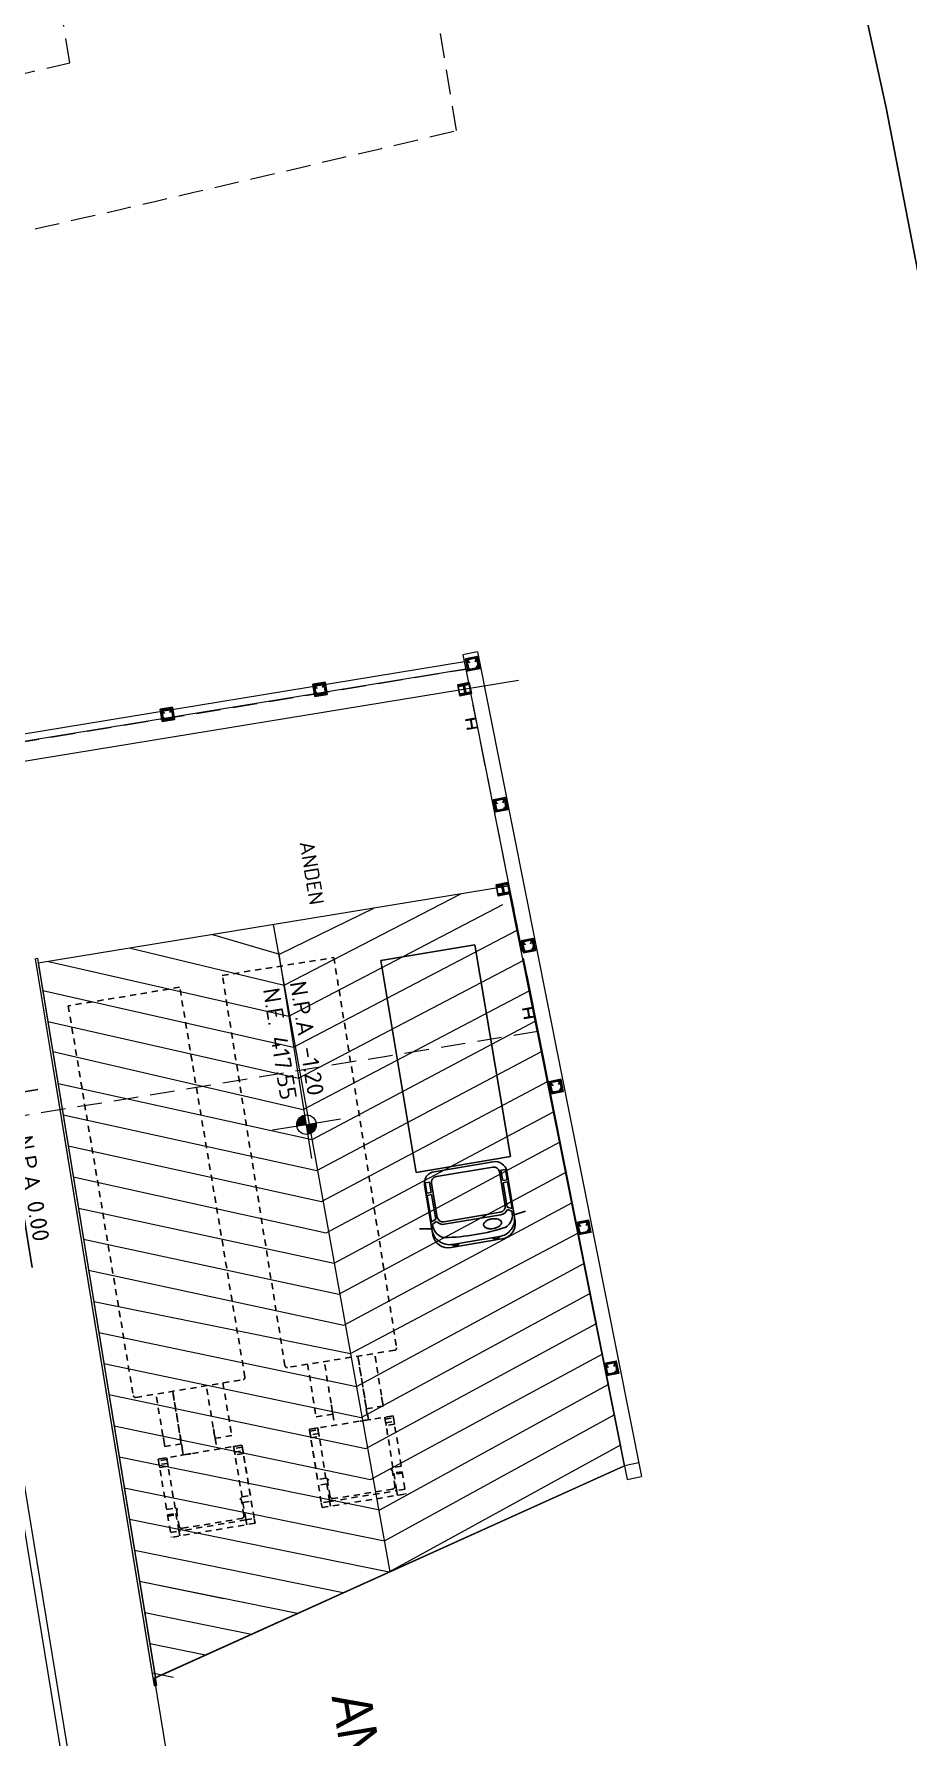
# Model space of a CAD drawing. Header units: metres. Extents: x 2 to 659295185, y -28 to 1124222152.
# Drawn here: x 655636.64 to 655654.44, y 1126390.82 to 1126425.51 of the extents above; entities that cross this region are included whole.
import ezdxf
from ezdxf.enums import TextEntityAlignment as Align

# ---------------------------------------------------------------- set-up
doc = ezdxf.new("R2010")
doc.units = ezdxf.units.M
doc.header["$MEASUREMENT"] = 0
for name, pattern in [('CCSM_C1_CUERPO EL$0$CONTINUA', [0]), ('CCSM_C1_CUERPO EL$0$DASHED', [0.75, 0.5, -0.25]), ('CCSM_C1_CUERPO EL$0$HIDDEN2', [0.1875, 0.125, -0.0625]), ('CCSM_XREF ESTRUCTURA15$0$DASHED', [0.75, 0.5, -0.25]), ('DASHDOT', [1, 0.5, -0.25, 0, -0.25])]:
    doc.linetypes.add(name, pattern=pattern)
doc.layers.get('0').update_dxf_attribs({"linetype": 'CONTINUOUS'})
for name, color, linetype in [('CCSM_C1_CUERPO EL$0$A-LOCAL ID', 7, 'CONTINUOUS'), ('CCSM_C1_CUERPO EL$0$A-PARED', 2, 'CCSM_C1_CUERPO EL$0$CONTINUA'), ('CCSM_C1_CUERPO EL$0$A-PROYECCIONES', 5, 'CCSM_C1_CUERPO EL$0$DASHED'), ('CCSM_C1_CUERPO EL$0$A-TEXTOS AREAS', 7, 'CCSM_C1_CUERPO EL$0$CONTINUA'), ('CCSM_C1_CUERPO EL$0$A-TEXTOS NIVELES', 7, 'CONTINUOUS'), ('CCSM_C1_CUERPO EL$0$A_INDICATIVOS', 8, 'CCSM_C1_CUERPO EL$0$HIDDEN2'), ('CCSM_C1_CUERPO EL$0$A_RAMPAS DE ANDENES', 8, 'CCSM_C1_CUERPO EL$0$CONTINUA'), ('CCSM_C1_CUERPO EL$0$ID_Nº LOCAL', 7, 'CONTINUOUS'), ('CCSM_C1_CUERPO EL$0$MACHONES ANDESNES', 60, 'CONTINUOUS'), ('CCSM_XREF ESTRUCTURA15$0$E_PLANCHAS E', 67, 'CONTINUOUS'), ('CCSM_XREF ESTRUCTURA15$0$PLANCHAS VERIFICADAS ANDENES  Y AMPLIACION LOCALES H Y N 12-05-2011', 8, 'CONTINUOUS'), ('CCSM_XREF ESTRUCTURA15$0$PROYECCION DE TECHO', 212, 'CONTINUOUS'), ('Parcelas', 140, 'CONTINUOUS')]:
    doc.layers.add(name, color=color, linetype=linetype)
doc.layers.add('CCSM_XREF ESTRUCTURA15$0$E-CE-COLUMNA', color=2, linetype='CONTINUOUS', lineweight=35)
doc.layers.add('LOCALES ASIGNADOS', color=41, linetype='DASHDOT', lineweight=0)
doc.styles.add('CCSM_C1_CUERPO EL$0$ROMANS', font='romans__.ttf')
doc.styles.add('CCSM_C1_CUERPO EL$0$sigo', font='arial.ttf', dxfattribs={"width": 0.9})
doc.styles.add('CCSM_C1_CUERPO EL$0$Standard', font='txt_____.ttf')

# ---------------------------------------------------------------- blocks, each defined once
blk = doc.blocks.new('CCSM_C1_CUERPO EL$0$Camion L12')
for p, q in [((0.863, 11.021), (-0.865, 11.02)), ((-0.865, 10.559), (-0.865, 11.02)), ((-0.865, 10.923), (-0.692, 10.923)), ((-0.692, 10.905), (-0.692, 11.02)), ((0.69, 10.924), (-0.692, 10.923)), ((-0.692, 10.559), (-0.692, 10.905)), ((-0.671, 10.49), (-0.671, 10.821)), ((-0.613, 10.878), (0.609, 10.879)), ((0.667, 10.821), (0.667, 10.49)), ((0.69, 10.906), (0.691, 11.021)), ((0.69, 10.924), (0.863, 10.924)), ((0.691, 10.56), (0.69, 10.906)), ((0.863, 10.924), (0.863, 11.021)), ((0.863, 10.56), (0.863, 10.906)), ((-0.865, 10.587), (-0.692, 10.587)), ((-0.865, 10.559), (-0.692, 10.559)), ((-0.865, 10.444), (-0.692, 10.444)), ((-0.864, 9.407), (-0.865, 10.444)), ((-0.692, 10.444), (-0.64, 10.488)), ((-0.692, 10.444), (-0.691, 9.407)), ((-0.671, 10.49), (-0.64, 10.488)), ((0.667, 10.49), (0.64, 10.488)), ((0.64, 10.488), (0.691, 10.445)), ((0.691, 10.56), (0.863, 10.56)), ((0.691, 9.425), (0.691, 10.445)), ((0.691, 10.445), (0.863, 10.445)), ((0.863, 10.445), (0.864, 9.408)), ((0.863, 10.445), (0.864, 9.428)), ((0.863, 10.445), (0.864, 9.408)), ((0.863, 10.445), (0.864, 9.408)), ((0.863, 10.445), (0.864, 9.408)), ((0.864, 9.408), (0.863, 10.445)), ((-0.864, 9.58), (-0.691, 9.58)), ((-0.864, 9.522), (-0.864, 9.58)), ((-0.691, 9.523), (-0.864, 9.522)), ((-0.691, 9.446), (-0.864, 9.445)), ((-0.864, 9.445), (-0.864, 9.407)), ((0.864, 9.408), (-0.864, 9.407)), ((-0.864, 9.407), (-0.691, 9.407)), ((-0.691, 9.58), (-0.691, 9.523)), ((-0.691, 9.407), (-0.691, 9.446)), ((-0.184, 9.408), (-0.409, 9.407)), ((-0.403, 9.407), (-0.346, 9.407)), ((-0.352, 9.407), (-0.346, 8.094)), ((-0.346, 9.407), (-0.288, 9.407)), ((-0.346, 9.177), (-0.346, 9.407)), ((-0.288, 9.407), (-0.23, 9.408)), ((-0.23, 9.408), (-0.196, 9.408)), ((0.345, 9.18), (0.345, 9.408)), ((0.691, 9.446), (0.69, 9.408)), ((0.691, 9.425), (0.69, 9.408)), ((0.69, 9.408), (0.864, 9.408)), ((0.691, 9.581), (0.691, 9.523)), ((0.863, 9.581), (0.691, 9.581)), ((0.691, 9.523), (0.863, 9.524)), ((0.863, 9.446), (0.691, 9.446)), ((0.863, 9.524), (0.863, 9.581)), ((0.864, 9.408), (0.863, 9.446)), ((-0.692, 9.177), (-0.691, 8.093)), ((-0.346, 9.177), (-0.692, 9.177)), ((-0.689, 9.062), (-0.689, 8.987)), ((-0.348, 8.987), (-0.348, 9.062)), ((-0.346, 8.094), (-0.346, 9.177)), ((0.344, 9.062), (0.344, 8.987)), ((0.345, 9.18), (0.346, 8.094)), ((0.691, 9.18), (0.345, 9.18)), ((0.69, 8.987), (0.69, 9.062)), ((0.691, 8.094), (0.691, 9.18))]:
    blk.add_line(p, q)
blk.add_lwpolyline([(-1.148, 0), (-1.152, 8.048, -0.414214), (-1.107, 8.093), (1.107, 8.094, -0.414214), (1.152, 8.049), (1.152, 0)], format="xyb", close=True)
for centre, start, end in [((-0.613, 10.821), 90.028, 180.028), ((0.609, 10.821), 0.028, 90.028)]:
    blk.add_arc(centre, 0.0576, start, end)
blk = doc.blocks.new('CCSM_C1_CUERPO EL$0$A$C6A3A6647')
at = {"linetype": 'Continuous'}
for p, q in [((0.101, 0.4443), (0.1103, 0.5001)), ((0.0711, 0.4443), (0.3078, 0.4443)), ((0.1308, 0.4179), (0.1195, 0.4373)), ((0.2578, 0.4398), (0.1322, 0.4398)), ((0.1322, 0.4398), (0.1419, 0.4186)), ((0.1419, 0.4186), (0.2578, 0.4186)), ((0.1507, 0.4107), (0.3107, 0.4107)), ((0.2578, 0.4186), (0.2578, 0.4398)), ((0.3164, 0.4398), (0.2679, 0.4398)), ((0.2679, 0.4398), (0.2679, 0.4186)), ((0.2679, 0.4186), (0.3164, 0.4186)), ((0.3164, 0.4186), (0.3164, 0.4398)), ((0.3719, 0.4721), (1.3719, 0.4721)), ((0.3719, 0.028), (0.3719, 0.4721)), ((1.3719, 0.028), (1.3719, 0.4721)), ((0, 0.1297), (0, 0.3703)), ((0.0133, 0.139), (0.0133, 0.3611)), ((0.1121, 0.3837), (0.1121, 0.1164)), ((0.124, 0.1171), (0.124, 0.383)), ((0.3373, 0.1171), (0.3373, 0.383)), ((0.3612, 0.1112), (0.3612, 0.3888)), ((0.1308, 0.0822), (0.1195, 0.0627)), ((0.1322, 0.0603), (0.1419, 0.0815)), ((0.1419, 0.0815), (0.2578, 0.0815)), ((0.1507, 0.0893), (0.3107, 0.0893)), ((0.2578, 0.0815), (0.2578, 0.0603)), ((0.2679, 0.0603), (0.2679, 0.0815)), ((0.2679, 0.0815), (0.3164, 0.0815)), ((0.3164, 0.0815), (0.3164, 0.0603)), ((0.0711, 0.0557), (0.3078, 0.0557)), ((0.101, 0.0557), (0.1103, 0)), ((0.2578, 0.0603), (0.1322, 0.0603)), ((0.3164, 0.0603), (0.2679, 0.0603)), ((0.3719, 0.028), (1.3719, 0.028))]:
    blk.add_line(p, q, dxfattribs=at)
for centre, radius, start, end in [((0.0726, 0.3717), 0.0726, 91.19876, 181.1028), ((0.0949, 0.3627), 0.0816, 91.12446, 181.17731), ((0.0792, 0.3889), 0.0289, 148.46919, 171.59512), ((0.114, 0.3681), 0.0695, 85.43021, 148.85616), ((0.1528, 0.3831), 0.0411, 122.4284, 180.23051), ((0.1512, 0.3835), 0.0272, 91.18948, 181.11153), ((0.3067, 0.3899), 0.0544, 358.84131, 88.85771), ((0.3101, 0.3835), 0.0272, 358.88846, 88.8106), ((0.0341, 0.3457), 0.0287, 136.04149, 223.64514), ((1.04, 0.2501), 0.9997, 171.77434, 188.53502), ((0.0341, 0.1543), 0.0287, 136.35373, 223.95966), ((0.1087, 0.1645), 0.0543, 167.0087, 183.24866), ((0.1293, 0.1613), 0.0747, 179.86157, 192.85182), ((0.1104, 0.1644), 0.0559, 151.52823, 167.19556), ((0.088, 0.1762), 0.0306, 127.39381, 151.13591), ((0.0774, 0.1902), 0.013, 89.87258, 127.43676), ((0.0774, 0.1901), 0.0132, 52.79224, 90.01662), ((0.0672, 0.1766), 0.0301, 28.5695, 52.71351), ((0.0507, 0.1676), 0.0488, 12.58742, 28.64139), ((0.0255, 0.1616), 0.0747, 359.88174, 12.85201), ((0.0255, 0.1613), 0.0747, 347.14819, 0.13843), ((0.0726, 0.1283), 0.0726, 178.8972, 268.80124), ((0.0949, 0.1373), 0.0816, 178.82404, 268.87421), ((0.0792, 0.1112), 0.0289, 188.41244, 211.52324), ((0.1141, 0.1323), 0.0698, 206.00894, 274.44543), ((0.1041, 0.1553), 0.0488, 192.58742, 208.64139), ((0.088, 0.1467), 0.0306, 208.86406, 232.6062), ((0.0774, 0.1327), 0.013, 232.56322, 270.12738), ((0.0774, 0.1329), 0.0132, 269.98343, 307.20773), ((0.0672, 0.1463), 0.0301, 307.2865, 331.43051), ((0.0507, 0.1553), 0.0488, 331.35861, 347.41257), ((0.1528, 0.1169), 0.0411, 179.77087, 237.56867), ((0.1512, 0.1166), 0.0272, 178.8902, 268.80649), ((0.3067, 0.1101), 0.0544, 271.14227, 1.15985), ((0.3101, 0.1166), 0.0272, 271.19354, 1.1098)]:
    blk.add_arc(centre, radius, start, end, dxfattribs=at)
blk = doc.blocks.new('CCSM_C1_CUERPO EL$0$nivel para plantas')
h = blk.add_hatch(color=251)
h.paths.add_polyline_path([(0, 0.2, 0.414214), (-0.2, 0), (0, 0)])
h.paths.add_polyline_path([(0.2, 0), (0, 0), (0, -0.2, 0.414214)])
at = {"color": 251}
blk.add_line((-0.7, 0), (3.56, 0), dxfattribs=at)
blk.add_lwpolyline([(0, 0.7), (0, 0), (0, -0.7)], dxfattribs=at)
blk.add_circle((0, 0), 0.2, dxfattribs=at)
at = {"char_height": 0.34, "attachment_point": 1, "style": 'CCSM_C1_CUERPO EL$0$Standard'}
for s, insert, width in [('{\\Fromans|c0;\\C7;N.P.A 0.00}', (0.877, 0.444), 2.70141), ('{\\Fromans|c0;N.E. 418.75}', (0.56, -0.104), 3.02544)]:
    blk.add_mtext(s, dxfattribs=dict(at, insert=insert, width=width))
blk = doc.blocks.new('CCSM_C1_CUERPO EL$0$IDENT LOCAL')
at = {"style": 'CCSM_C1_CUERPO EL$0$ROMANS'}
for tag, height, p in [('NºLOCAL', 0.7, (0.201, 1.671)), ('AREA-EXACTA', 0.5, (0, 0.85)), ('RUBRO', 0.35, (0, 0)), ('USO', 0.35, (0, -0.85))]:
    blk.add_attdef(tag, text='', height=height, dxfattribs=at).set_placement(p, align=Align.BOTTOM_CENTER)
blk = doc.blocks.new('CCSM_C1_CUERPO EL$0$MACHON')
for points in [[(-0.1, 0.216, 1), (-0.082, 0.216, 1)], [(-0.082, 0.034, 1), (-0.1, 0.034, 1)], [(0.1, 0.216, 1), (0.082, 0.216, 1)], [(0.1, 0.034, 1), (0.082, 0.034, 1)]]:
    blk.add_hatch(color=0).paths.add_polyline_path(points)
at = {"color": 0}
for p, q in [((-0.1, 0.025), (0.1, 0.025)), ((-0.091, 0.216), (-0.028, 0.18)), ((-0.091, 0.034), (-0.028, 0.07)), ((0.081, 0.225), (0.056, 0.194)), ((0.1, 0.204), (0.075, 0.174))]:
    blk.add_line(p, q, dxfattribs=at)
blk.add_lwpolyline([(-0.125, 0), (0.125, 0), (0.125, 0.25), (-0.125, 0.25)], close=True)
for points in [[(-0.1, 0.025), (-0.1, 0.225), (0.03, 0.225)], [(0.056, 0.194), (0.081, 0.225), (0.1, 0.225), (0.1, 0.025), (-0.1, 0.025), (-0.1, 0.225), (0.1, 0.225), (0.1, 0.204), (0.075, 0.174)], [(0.075, 0.174), (0.1, 0.204), (0.1, 0.225), (-0.1, 0.225), (-0.1, 0.025), (0.1, 0.025), (0.1, 0.225), (0.081, 0.225), (0.056, 0.194)], [(0.03, 0.225), (0.1, 0.225), (0.1, 0.025)]]:
    blk.add_lwpolyline(points, dxfattribs=at)
for centre in [(-0.091, 0.216), (-0.091, 0.034), (0.091, 0.216), (0.091, 0.034)]:
    blk.add_circle(centre, 0.00902, dxfattribs=at)
blk = doc.blocks.new('CCSM_XREF ESTRUCTURA15$0$A$C33FF0A26')
at = {"layer": 'CCSM_XREF ESTRUCTURA15$0$E-CE-COLUMNA'}
blk.add_lwpolyline([(0.028, -0.103), (0.162, -0.103, -0.410123), (0.18, -0.121), (0.18, -0.2), (0.19, -0.2), (0.19, 0), (0.18, 0), (0.18, -0.079, -0.410123), (0.162, -0.097), (0.028, -0.097, -0.410123), (0.01, -0.079), (0.01, 0), (0, 0), (0, -0.2), (0.01, -0.2), (0.01, -0.121, -0.418316), (0.028, -0.103)], format="xyb", dxfattribs=at)
at = {"layer": 'CCSM_XREF ESTRUCTURA15$0$E_PLANCHAS E'}
blk.add_lwpolyline([(-0.02, 0.02), (0.21, 0.02), (0.21, -0.22), (-0.02, -0.22)], close=True, dxfattribs=at)

msp = doc.modelspace()

# ---------------------------------------------------------------- hatches: boundary and pattern name
at = {"layer": 'CCSM_C1_CUERPO EL$0$A-TEXTOS NIVELES', "lineweight": 5}
h = msp.add_hatch(color=251, dxfattribs=at)
h.paths.add_polyline_path([(655642.391, 1126403.3258, -0.4142136), (655642.2252, 1126403.0966), (655642.1935, 1126403.2941)])
h.paths.add_polyline_path([(655642.1619, 1126403.4916), (655642.1935, 1126403.2941), (655641.9961, 1126403.2625, -0.4142136)])
at = {"layer": 'LOCALES ASIGNADOS'}
h = msp.add_hatch(color=256, dxfattribs=at)
edge = h.paths.add_edge_path()
edge.add_arc((219491.1056, 1054914.3756), 441878.9229, 9.308049718, 9.309563548, ccw=False)
edge.add_line((655551.8097, 1126384.9626), (655564.5398, 1126387.0492))
edge.add_line((655564.5398, 1126387.0492), (655562.5867, 1126398.9652))
edge.add_line((655562.5867, 1126398.9652), (655552.3922, 1126397.2942))
edge.add_line((655552.3922, 1126397.2942), (655552.4569, 1126396.8995))
edge.add_line((655552.4569, 1126396.8995), (655549.9212, 1126396.4839))

# ---------------------------------------------------------------- linework, layer by layer
at = {"color": 3}
for points in [[(655645.5674, 1126411.3938), (655645.5456, 1126411.5265, -0.4101231), (655645.5602, 1126411.5472), (655645.6382, 1126411.5599), (655645.6366, 1126411.5698), (655645.4392, 1126411.5375), (655645.4408, 1126411.5276), (655645.5188, 1126411.5404, -0.4101231), (655645.5392, 1126411.5255), (655645.5609, 1126411.3932, -0.4101231), (655645.5463, 1126411.3726), (655645.4683, 1126411.3598), (655645.4699, 1126411.35), (655645.6673, 1126411.3823), (655645.6657, 1126411.3922), (655645.5877, 1126411.3794, -0.4183159), (655645.5673, 1126411.3943)], [(655645.5674, 1126411.3938), (655645.5456, 1126411.5265, -0.4101231), (655645.5602, 1126411.5472), (655645.6382, 1126411.5599), (655645.6366, 1126411.5698), (655645.4392, 1126411.5375), (655645.4408, 1126411.5276), (655645.5188, 1126411.5404, -0.4101231), (655645.5392, 1126411.5255), (655645.5609, 1126411.3932, -0.4101231), (655645.5463, 1126411.3726), (655645.4683, 1126411.3598), (655645.4699, 1126411.35), (655645.6673, 1126411.3823), (655645.6657, 1126411.3922), (655645.5877, 1126411.3794, -0.4183159), (655645.5673, 1126411.3943)], [(655646.7275, 1126405.5018), (655646.7058, 1126405.6345, -0.4101231), (655646.7204, 1126405.6552), (655646.7983, 1126405.6679), (655646.7967, 1126405.6778), (655646.5993, 1126405.6455), (655646.601, 1126405.6356), (655646.6789, 1126405.6484, -0.4101231), (655646.6993, 1126405.6335), (655646.721, 1126405.5012, -0.4101231), (655646.7064, 1126405.4806), (655646.6285, 1126405.4678), (655646.6301, 1126405.458), (655646.8274, 1126405.4903), (655646.8258, 1126405.5002), (655646.7479, 1126405.4874, -0.4183159), (655646.7274, 1126405.5023)], [(655646.7275, 1126405.5018), (655646.7058, 1126405.6345, -0.4101231), (655646.7204, 1126405.6552), (655646.7983, 1126405.6679), (655646.7967, 1126405.6778), (655646.5993, 1126405.6455), (655646.601, 1126405.6356), (655646.6789, 1126405.6484, -0.4101231), (655646.6993, 1126405.6335), (655646.721, 1126405.5012, -0.4101231), (655646.7064, 1126405.4806), (655646.6285, 1126405.4678), (655646.6301, 1126405.458), (655646.8274, 1126405.4903), (655646.8258, 1126405.5002), (655646.7479, 1126405.4874, -0.4183159), (655646.7274, 1126405.5023)]]:
    msp.add_lwpolyline(points, format="xyb", dxfattribs=at)
at = {"layer": 'CCSM_C1_CUERPO EL$0$A-PARED', "lineweight": 5}
for p, q in [((655645.408, 1126412.7176), (655634.005, 1126410.8485)), ((655645.4373, 1126412.5704), (655634.0293, 1126410.7005)), ((655648.9612, 1126396.4041), (655648.667, 1126396.3452))]:
    msp.add_line(p, q, dxfattribs=at)
for points in [[(655645.6729, 1126412.9233), (655645.3787, 1126412.8648)], [(655645.3787, 1126412.8648), (655645.6326, 1126411.5891)], [(655645.6729, 1126412.9233), (655649.0159, 1126396.1295)], [(655645.6326, 1126411.5891), (655646.58, 1126406.8296)], [(655646.6777, 1126406.339), (655648.7216, 1126396.071)], [(655640.9318, 1126368.5884), (655634.9208, 1126405.2613), (655634.7728, 1126405.237), (655640.7838, 1126368.5641)], [(655648.7216, 1126396.071), (655649.0159, 1126396.1295)]]:
    msp.add_lwpolyline(points, dxfattribs=at)
at = {"layer": 'CCSM_C1_CUERPO EL$0$A-PROYECCIONES', "lineweight": 5}
msp.add_lwpolyline([(655645.4373, 1126412.5704), (655646.9062, 1126405.1911), (655635.2456, 1126403.2797), (655634.0293, 1126410.7005)], close=True, dxfattribs=at)
at = {"layer": 'CCSM_C1_CUERPO EL$0$A-TEXTOS NIVELES', "color": 251, "lineweight": 5}
msp.add_line((655642.3044, 1126402.603), (655641.6298, 1126406.8089), dxfattribs=at)
msp.add_lwpolyline([(655642.8847, 1126403.405), (655642.1935, 1126403.2941), (655641.5024, 1126403.1833)], dxfattribs=at)
msp.add_circle((655642.1935, 1126403.2941), 0.2, dxfattribs=at)
at = {"layer": 'CCSM_C1_CUERPO EL$0$A_RAMPAS DE ANDENES', "lineweight": 5}
for p, q in [((655648.6664, 1126396.3486), (655639.0919, 1126392.0239)), ((655639.0919, 1126392.0239), (655642.9416, 1126368.5369))]:
    msp.add_line(p, q, dxfattribs=at)
for points in [[(655646.3031, 1126408.1522), (655636.7308, 1126406.5833)], [(655636.9411, 1126406.6177), (655641.8353, 1126405.5019), (655646.1941, 1126407.7799)], [(655638.6084, 1126406.891), (655641.7393, 1126406.1337), (655645.3376, 1126407.994)], [(655640.2757, 1126407.1643), (655641.6432, 1126406.7655), (655643.5613, 1126407.7029)], [(655636.8215, 1126406.0298), (655641.9314, 1126404.8701), (655646.4829, 1126407.254)], [(655641.5169, 1126407.3678), (655643.8915, 1126394.1882)], [(655636.6653, 1126406.6739), (655636.7146, 1126406.682)], [(655636.6653, 1126406.6739), (655639.0672, 1126392.0198)], [(655636.7146, 1126406.682), (655639.1165, 1126392.0279)], [(655636.9253, 1126405.3964), (655642.0274, 1126404.2383), (655646.6064, 1126406.6373)], [(655637.0253, 1126404.7863), (655642.1235, 1126403.6065), (655646.7299, 1126406.0205)], [(655637.133, 1126404.1296), (655642.3056, 1126402.9902), (655646.8534, 1126405.4038)], [(655637.2368, 1126403.4962), (655642.4017, 1126402.3584), (655646.9768, 1126404.7871)], [(655637.0319, 1126404.4374), (655639.0925, 1126391.8653)], [(655637.0812, 1126404.4455), (655639.1419, 1126391.8734)], [(655637.3406, 1126402.8629), (655642.4977, 1126401.7266), (655647.1003, 1126404.1703)], [(655637.4444, 1126402.2295), (655642.5938, 1126401.0948), (655647.2238, 1126403.5536)], [(655637.5482, 1126401.5961), (655642.7587, 1126400.4754), (655647.3473, 1126402.9369)], [(655637.6521, 1126400.9627), (655642.8548, 1126399.8436), (655647.4708, 1126402.3201)], [(655637.7559, 1126400.3293), (655642.9508, 1126399.2118), (655647.5942, 1126401.7034)], [(655637.8597, 1126399.696), (655643.0908, 1126398.6324), (655647.7177, 1126401.0867)], [(655637.9635, 1126399.0626), (655643.2118, 1126397.9606), (655647.8412, 1126400.4699)], [(655638.0673, 1126398.4292), (655643.3078, 1126397.3288), (655647.9647, 1126399.8532)], [(655638.1711, 1126397.7958), (655643.4039, 1126396.697), (655648.0882, 1126399.2365)], [(655638.275, 1126397.1624), (655643.4999, 1126396.0652), (655648.2116, 1126398.6197)], [(655638.3788, 1126396.529), (655643.687, 1126395.4498), (655648.3351, 1126398.003)], [(655638.3788, 1126396.529), (655643.687, 1126395.4498), (655648.3351, 1126398.003)], [(655638.3788, 1126396.529), (655643.687, 1126395.4498), (655648.3351, 1126398.003)], [(655638.4826, 1126395.8957), (655643.7831, 1126394.818), (655648.4586, 1126397.3863)], [(655638.5864, 1126395.2623), (655643.8791, 1126394.1862), (655648.5821, 1126396.7695)], [(655638.6902, 1126394.6289), (655642.9434, 1126393.7642)], [(655638.794, 1126393.9955), (655640.512, 1126393.6462)], [(655638.794, 1126393.9955), (655640.512, 1126393.6462)], [(655638.794, 1126393.9955), (655642.0076, 1126393.3422)], [(655638.8979, 1126393.3621), (655641.0718, 1126392.9201)], [(655639.0017, 1126392.7288), (655640.1361, 1126392.4981)], [(655639.0494, 1126392.1286), (655639.4814, 1126392.0407)], [(655639.0672, 1126392.0198), (655639.1165, 1126392.0279)], [(655639.0925, 1126391.8653), (655639.1419, 1126391.8734)]]:
    msp.add_lwpolyline(points, dxfattribs=at)
msp.add_lwpolyline([(655648.6664, 1126396.3486), (655646.3031, 1126408.1522), (655636.7308, 1126406.5833), (655639.1165, 1126392.0279)], close=True, dxfattribs=at)
at = {"layer": 'CCSM_XREF ESTRUCTURA15$0$PLANCHAS VERIFICADAS ANDENES  Y AMPLIACION LOCALES H Y N 12-05-2011', "lineweight": 5, "ltscale": 10000}
msp.add_line((655646.5087, 1126412.3425), (655632.9042, 1126410.1126), dxfattribs=at)
at = {"layer": 'CCSM_XREF ESTRUCTURA15$0$PROYECCION DE TECHO', "color": 8, "linetype": 'CCSM_XREF ESTRUCTURA15$0$DASHED', "lineweight": 5, "elevation": -4.525}
msp.add_lwpolyline([(655645.2462, 1126423.541), (655637.1394, 1126473.0006)], dxfattribs=at)
at = {"layer": 'CCSM_XREF ESTRUCTURA15$0$PROYECCION DE TECHO', "color": 8, "linetype": 'CCSM_XREF ESTRUCTURA15$0$DASHED', "lineweight": 5}
msp.add_lwpolyline([(655631.7932, 1126423.6207, 0.0016088), (655637.3729, 1126424.9224), (655630.1245, 1126469.1447, 0.0016707), (655624.2019, 1126468.5753)], format="xyb", dxfattribs=at)
msp.add_arc((655425.7051, 1127344.8017, -4.525), 947.0586, 282.6442007, 283.4038728, dxfattribs=at)
at = {"layer": 'Parcelas', "lineweight": -3}
msp.add_lwpolyline([(655665, 1126303), (655670, 1126341), (655654, 1126424), (655641, 1126483), (655631, 1126535), (655619, 1126532), (655610, 1126585), (655595, 1126588), (655583, 1126591), (655553, 1126768)], dxfattribs=at)

# ---------------------------------------------------------------- block references
at = {"layer": 'CCSM_C1_CUERPO EL$0$A-LOCAL ID', "lineweight": 5}
ref = msp.add_blockref('CCSM_C1_CUERPO EL$0$IDENT LOCAL', (655641.8894, 1126386.7848), dxfattribs=dict(at, rotation=279.322235948444))
ref.add_attrib('NºLOCAL', 'ANDEN DE CARGA ', dxfattribs={"layer": 'CCSM_C1_CUERPO EL$0$ID_Nº LOCAL', "height": 0.8, "rotation": 279.32224, "style": 'CCSM_C1_CUERPO EL$0$sigo', "width": 0.9}).set_placement((655643.2216, 1126387.0035), align=Align.BOTTOM_CENTER)
at = {"layer": 'CCSM_C1_CUERPO EL$0$A-TEXTOS NIVELES', "lineweight": 5, "rotation": 279.3084512052866}
msp.add_blockref('CCSM_C1_CUERPO EL$0$nivel para plantas', (655636.0319, 1126403.8954), dxfattribs=at)
at = {"layer": 'CCSM_C1_CUERPO EL$0$A_INDICATIVOS', "lineweight": 5, "xscale": 4.373386054843569, "yscale": 4.373386054843569, "zscale": 4.373386054843569, "rotation": 99.50558525636474}
msp.add_blockref('CCSM_C1_CUERPO EL$0$A$C6A3A6647', (655646.7341, 1126401.0597), dxfattribs=at)
at = {"layer": 'CCSM_C1_CUERPO EL$0$A_INDICATIVOS', "lineweight": 5, "rotation": 189.1114368105947}
msp.add_blockref('CCSM_C1_CUERPO EL$0$Camion L12', (655641.6167, 1126406.5161), dxfattribs=at)
at = {"layer": 'CCSM_C1_CUERPO EL$0$A_INDICATIVOS', "lineweight": 5, "xscale": -1, "rotation": 189.505465709499}
msp.add_blockref('CCSM_C1_CUERPO EL$0$Camion L12', (655638.4738, 1126405.9033), dxfattribs=at)
at = {"layer": 'CCSM_C1_CUERPO EL$0$MACHONES ANDESNES', "lineweight": 5, "rotation": 281.1955734065831}
for p in [(655645.4544, 1126412.6573), (655646.0223, 1126409.7877), (655646.5873, 1126406.9174), (655647.1523, 1126404.0472), (655647.7172, 1126401.1769), (655648.2822, 1126398.3067)]:
    msp.add_blockref('CCSM_C1_CUERPO EL$0$MACHON', p, dxfattribs=at)
at = {"layer": 'CCSM_C1_CUERPO EL$0$MACHONES ANDESNES', "lineweight": 5, "xscale": -1, "rotation": 99.30845159126508}
for p in [(655642.5919, 1126412.18), (655639.4833, 1126411.6705)]:
    msp.add_blockref('CCSM_C1_CUERPO EL$0$MACHON', p, dxfattribs=at)
at = {"layer": 'CCSM_XREF ESTRUCTURA15$0$PLANCHAS VERIFICADAS ANDENES  Y AMPLIACION LOCALES H Y N 12-05-2011', "lineweight": 5}
for p, rotation in [((655645.4925, 1126412.2753), 281.2581605115244), ((655646.2741, 1126408.2014), 281.2581611237221)]:
    msp.add_blockref('CCSM_XREF ESTRUCTURA15$0$A$C33FF0A26', p, dxfattribs=dict(at, rotation=rotation))

# ---------------------------------------------------------------- texts
at = {"layer": 'CCSM_C1_CUERPO EL$0$A-TEXTOS AREAS', "lineweight": 5, "insert": (655642.3439, 1126409.0928), "char_height": 0.3, "width": 3.008609, "attachment_point": 1, "rotation": 279.30779, "style": 'CCSM_C1_CUERPO EL$0$Standard'}
msp.add_mtext('{\\Fromans|c0;ANDEN}', dxfattribs=at)
at = {"layer": 'CCSM_C1_CUERPO EL$0$A-TEXTOS NIVELES', "lineweight": 5, "char_height": 0.34, "attachment_point": 3, "rotation": 279.11132, "style": 'CCSM_C1_CUERPO EL$0$Standard'}
for s, insert, width in [('{\\Fromans|c0;N.E. 417.55}', (655642.002, 1126403.8306), 3.025443), ('{\\Fromans|c0;\\C7;N.P.A -1.20}', (655642.5561, 1126403.9176), 3.290786)]:
    msp.add_mtext(s, dxfattribs=dict(at, insert=insert, width=width))

doc.saveas('drawing.dxf')
